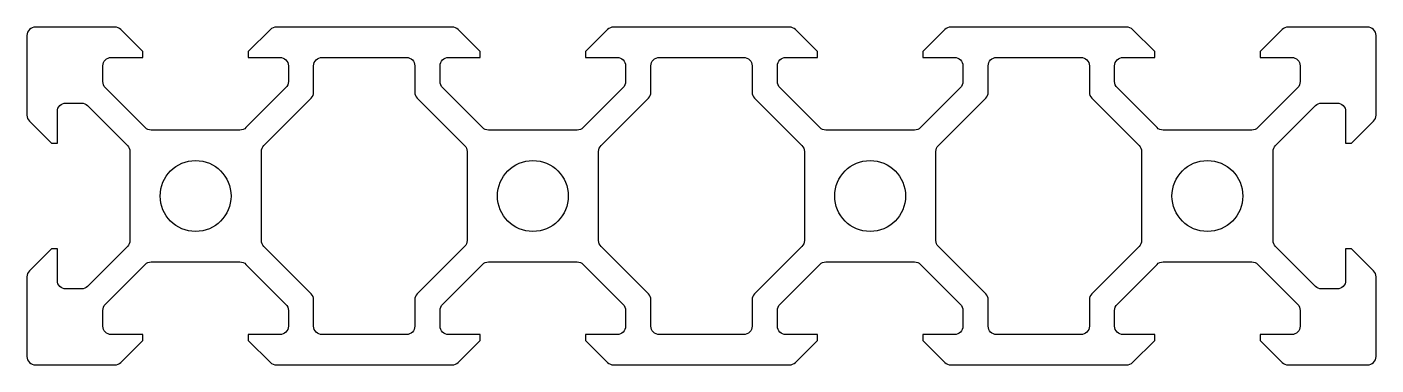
# Model space of a CAD drawing. Header units: millimetres. Extents: x -40 to 40, y -10 to 10.
import ezdxf

# ---------------------------------------------------------------- set-up
doc = ezdxf.new("R2010")
doc.units = ezdxf.units.MM
doc.layers.get('0').update_dxf_attribs({"linetype": 'CONTINUOUS'})

msp = doc.modelspace()

# ---------------------------------------------------------------- linework, layer by layer
for points in [[(-27.368, 3.9), (-32.632, 3.9, -0.198912), (-32.986, 4.046), (-35.354, 6.414, -0.198912), (-35.5, 6.768), (-35.5, 7.7, -0.414214), (-35, 8.2), (-33.125, 8.2), (-33.125, 8.545), (-34.434, 9.854, 0.198912), (-34.787, 10), (-39.5, 10, 0.414214), (-40, 9.5), (-40, 4.787, 0.198912), (-39.854, 4.434), (-38.545, 3.125), (-38.2, 3.125), (-38.2, 5, -0.414214), (-37.7, 5.5), (-36.768, 5.5, -0.198912), (-36.414, 5.354), (-34.046, 2.986, -0.198912), (-33.9, 2.632), (-33.9, -2.632, -0.198912), (-34.046, -2.986), (-36.414, -5.354, -0.198912), (-36.768, -5.5), (-37.7, -5.5, -0.414214), (-38.2, -5), (-38.2, -3.125), (-38.545, -3.125), (-39.854, -4.434, 0.198912), (-40, -4.787), (-40, -9.5, 0.414214), (-39.5, -10), (-34.787, -10, 0.198912), (-34.434, -9.854), (-33.125, -8.545), (-33.125, -8.2), (-35, -8.2, -0.414214), (-35.5, -7.7), (-35.5, -6.768, -0.198912), (-35.354, -6.414), (-32.986, -4.046, -0.198912), (-32.632, -3.9), (-27.368, -3.9, -0.198912), (-27.014, -4.046), (-24.646, -6.414, -0.198912), (-24.5, -6.768), (-24.5, -7.7, -0.414214), (-25, -8.2), (-26.875, -8.2), (-26.875, -8.545), (-25.566, -9.854, 0.198912), (-25.213, -10), (-14.787, -10, 0.198912), (-14.434, -9.854), (-13.125, -8.545), (-13.125, -8.2), (-15, -8.2, -0.414214), (-15.5, -7.7), (-15.5, -6.768, -0.198912), (-15.354, -6.414), (-12.986, -4.046, -0.198912), (-12.632, -3.9), (-7.368, -3.9, -0.198912), (-7.014, -4.046), (-4.646, -6.414, -0.198912), (-4.5, -6.768), (-4.5, -7.7, -0.414214), (-5, -8.2), (-6.875, -8.2), (-6.875, -8.545), (-5.566, -9.854, 0.198912), (-5.213, -10), (5.213, -10, 0.198912), (5.566, -9.854), (6.875, -8.545), (6.875, -8.2), (5, -8.2, -0.414214), (4.5, -7.7), (4.5, -6.768, -0.198912), (4.646, -6.414), (7.014, -4.046, -0.198912), (7.368, -3.9), (12.632, -3.9, -0.198912), (12.986, -4.046), (15.354, -6.414, -0.198912), (15.5, -6.768), (15.5, -7.7, -0.414214), (15, -8.2), (13.125, -8.2), (13.125, -8.545), (14.434, -9.854, 0.198912), (14.787, -10), (25.213, -10, 0.198912), (25.566, -9.854), (26.875, -8.545), (26.875, -8.2), (25, -8.2, -0.414214), (24.5, -7.7), (24.5, -6.768, -0.198912), (24.646, -6.414), (27.014, -4.046, -0.198912), (27.368, -3.9), (32.632, -3.9, -0.198912), (32.986, -4.046), (35.354, -6.414, -0.198912), (35.5, -6.768), (35.5, -7.7, -0.414214), (35, -8.2), (33.125, -8.2), (33.125, -8.545), (34.434, -9.854, 0.198912), (34.787, -10), (39.5, -10, 0.414214), (40, -9.5), (40, -4.787, 0.198912), (39.854, -4.434), (38.545, -3.125), (38.2, -3.125), (38.2, -5, -0.414214), (37.7, -5.5), (36.768, -5.5, -0.198912), (36.414, -5.354), (34.046, -2.986, -0.198912), (33.9, -2.632), (33.9, 2.632, -0.198912), (34.046, 2.986), (36.414, 5.354, -0.198912), (36.768, 5.5), (37.7, 5.5, -0.414214), (38.2, 5), (38.2, 3.125), (38.545, 3.125), (39.854, 4.434, 0.198912), (40, 4.787), (40, 9.5, 0.414214), (39.5, 10), (34.787, 10, 0.198912), (34.434, 9.854), (33.125, 8.545), (33.125, 8.2), (35, 8.2, -0.414214), (35.5, 7.7), (35.5, 6.768, -0.198912), (35.354, 6.414), (32.986, 4.046, -0.198912), (32.632, 3.9), (27.368, 3.9, -0.198912), (27.014, 4.046), (24.646, 6.414, -0.198912), (24.5, 6.768), (24.5, 7.7, -0.414214), (25, 8.2), (26.875, 8.2), (26.875, 8.545), (25.566, 9.854, 0.198912), (25.213, 10), (14.787, 10, 0.198912), (14.434, 9.854), (13.125, 8.545), (13.125, 8.2), (15, 8.2, -0.414214), (15.5, 7.7), (15.5, 6.768, -0.198912), (15.354, 6.414), (12.986, 4.046, -0.198912), (12.632, 3.9), (7.368, 3.9, -0.198912), (7.014, 4.046), (4.646, 6.414, -0.198912), (4.5, 6.768), (4.5, 7.7, -0.414214), (5, 8.2), (6.875, 8.2), (6.875, 8.545), (5.566, 9.854, 0.198912), (5.213, 10), (-5.213, 10, 0.198912), (-5.566, 9.854), (-6.875, 8.545), (-6.875, 8.2), (-5, 8.2, -0.414214), (-4.5, 7.7), (-4.5, 6.768, -0.198912), (-4.646, 6.414), (-7.014, 4.046, -0.198912), (-7.368, 3.9), (-12.632, 3.9, -0.198912), (-12.986, 4.046), (-15.354, 6.414, -0.198912), (-15.5, 6.768), (-15.5, 7.7, -0.414214), (-15, 8.2), (-13.125, 8.2), (-13.125, 8.545), (-14.434, 9.854, 0.198912), (-14.787, 10), (-25.213, 10, 0.198912), (-25.566, 9.854), (-26.875, 8.545), (-26.875, 8.2), (-25, 8.2, -0.414214), (-24.5, 7.7), (-24.5, 6.768, -0.198912), (-24.646, 6.414), (-27.014, 4.046, -0.198912)], [(-27.368, 3.9), (-32.632, 3.9, -0.198912), (-32.986, 4.046), (-35.354, 6.414, -0.198912), (-35.5, 6.768), (-35.5, 7.7, -0.414214), (-35, 8.2), (-33.125, 8.2), (-33.125, 8.545), (-34.434, 9.854, 0.198912), (-34.787, 10), (-39.5, 10, 0.414214), (-40, 9.5), (-40, 4.787, 0.198912), (-39.854, 4.434), (-38.545, 3.125), (-38.2, 3.125), (-38.2, 5, -0.414214), (-37.7, 5.5), (-36.768, 5.5, -0.198912), (-36.414, 5.354), (-34.046, 2.986, -0.198912), (-33.9, 2.632), (-33.9, -2.632, -0.198912), (-34.046, -2.986), (-36.414, -5.354, -0.198912), (-36.768, -5.5), (-37.7, -5.5, -0.414214), (-38.2, -5), (-38.2, -3.125), (-38.545, -3.125), (-39.854, -4.434, 0.198912), (-40, -4.787), (-40, -9.5, 0.414214), (-39.5, -10), (-34.787, -10, 0.198912), (-34.434, -9.854), (-33.125, -8.545), (-33.125, -8.2), (-35, -8.2, -0.414214), (-35.5, -7.7), (-35.5, -6.768, -0.198912), (-35.354, -6.414), (-32.986, -4.046, -0.198912), (-32.632, -3.9), (-27.368, -3.9, -0.198912), (-27.014, -4.046), (-24.646, -6.414, -0.198912), (-24.5, -6.768), (-24.5, -7.7, -0.414214), (-25, -8.2), (-26.875, -8.2), (-26.875, -8.545), (-25.566, -9.854, 0.198912), (-25.213, -10), (-14.787, -10, 0.198912), (-14.434, -9.854), (-13.125, -8.545), (-13.125, -8.2), (-15, -8.2, -0.414214), (-15.5, -7.7), (-15.5, -6.768, -0.198912), (-15.354, -6.414), (-12.986, -4.046, -0.198912), (-12.632, -3.9), (-7.368, -3.9, -0.198912), (-7.014, -4.046), (-4.646, -6.414, -0.198912), (-4.5, -6.768), (-4.5, -7.7, -0.414214), (-5, -8.2), (-6.875, -8.2), (-6.875, -8.545), (-5.566, -9.854, 0.198912), (-5.213, -10), (5.213, -10, 0.198912), (5.566, -9.854), (6.875, -8.545), (6.875, -8.2), (5, -8.2, -0.414214), (4.5, -7.7), (4.5, -6.768, -0.198912), (4.646, -6.414), (7.014, -4.046, -0.198912), (7.368, -3.9), (12.632, -3.9, -0.198912), (12.986, -4.046), (15.354, -6.414, -0.198912), (15.5, -6.768), (15.5, -7.7, -0.414214), (15, -8.2), (13.125, -8.2), (13.125, -8.545), (14.434, -9.854, 0.198912), (14.787, -10), (25.213, -10, 0.198912), (25.566, -9.854), (26.875, -8.545), (26.875, -8.2), (25, -8.2, -0.414214), (24.5, -7.7), (24.5, -6.768, -0.198912), (24.646, -6.414), (27.014, -4.046, -0.198912), (27.368, -3.9), (32.632, -3.9, -0.198912), (32.986, -4.046), (35.354, -6.414, -0.198912), (35.5, -6.768), (35.5, -7.7, -0.414214), (35, -8.2), (33.125, -8.2), (33.125, -8.545), (34.434, -9.854, 0.198912), (34.787, -10), (39.5, -10, 0.414214), (40, -9.5), (40, -4.787, 0.198912), (39.854, -4.434), (38.545, -3.125), (38.2, -3.125), (38.2, -5, -0.414214), (37.7, -5.5), (36.768, -5.5, -0.198912), (36.414, -5.354), (34.046, -2.986, -0.198912), (33.9, -2.632), (33.9, 2.632, -0.198912), (34.046, 2.986), (36.414, 5.354, -0.198912), (36.768, 5.5), (37.7, 5.5, -0.414214), (38.2, 5), (38.2, 3.125), (38.545, 3.125), (39.854, 4.434, 0.198912), (40, 4.787), (40, 9.5, 0.414214), (39.5, 10), (34.787, 10, 0.198912), (34.434, 9.854), (33.125, 8.545), (33.125, 8.2), (35, 8.2, -0.414214), (35.5, 7.7), (35.5, 6.768, -0.198912), (35.354, 6.414), (32.986, 4.046, -0.198912), (32.632, 3.9), (27.368, 3.9, -0.198912), (27.014, 4.046), (24.646, 6.414, -0.198912), (24.5, 6.768), (24.5, 7.7, -0.414214), (25, 8.2), (26.875, 8.2), (26.875, 8.545), (25.566, 9.854, 0.198912), (25.213, 10), (14.787, 10, 0.198912), (14.434, 9.854), (13.125, 8.545), (13.125, 8.2), (15, 8.2, -0.414214), (15.5, 7.7), (15.5, 6.768, -0.198912), (15.354, 6.414), (12.986, 4.046, -0.198912), (12.632, 3.9), (7.368, 3.9, -0.198912), (7.014, 4.046), (4.646, 6.414, -0.198912), (4.5, 6.768), (4.5, 7.7, -0.414214), (5, 8.2), (6.875, 8.2), (6.875, 8.545), (5.566, 9.854, 0.198912), (5.213, 10), (-5.213, 10, 0.198912), (-5.566, 9.854), (-6.875, 8.545), (-6.875, 8.2), (-5, 8.2, -0.414214), (-4.5, 7.7), (-4.5, 6.768, -0.198912), (-4.646, 6.414), (-7.014, 4.046, -0.198912), (-7.368, 3.9), (-12.632, 3.9, -0.198912), (-12.986, 4.046), (-15.354, 6.414, -0.198912), (-15.5, 6.768), (-15.5, 7.7, -0.414214), (-15, 8.2), (-13.125, 8.2), (-13.125, 8.545), (-14.434, 9.854, 0.198912), (-14.787, 10), (-25.213, 10, 0.198912), (-25.566, 9.854), (-26.875, 8.545), (-26.875, 8.2), (-25, 8.2, -0.414214), (-24.5, 7.7), (-24.5, 6.768, -0.198912), (-24.646, 6.414), (-27.014, 4.046, -0.198912)], [(-23, 6.146), (-23, 7.7, -0.414214), (-22.5, 8.2), (-17.5, 8.2, -0.414214), (-17, 7.7), (-17, 6.146, 0.198912), (-16.854, 5.793), (-14.046, 2.986, -0.198912), (-13.9, 2.632), (-13.9, -2.632, -0.198912), (-14.046, -2.986), (-16.854, -5.793, 0.198912), (-17, -6.146), (-17, -7.7, -0.414214), (-17.5, -8.2), (-22.5, -8.2, -0.414214), (-23, -7.7), (-23, -6.146, 0.198912), (-23.146, -5.793), (-25.954, -2.986, -0.198912), (-26.1, -2.632), (-26.1, 2.632, -0.198912), (-25.954, 2.986), (-23.146, 5.793, 0.198912)], [(-23, 6.146), (-23, 7.7, -0.414214), (-22.5, 8.2), (-17.5, 8.2, -0.414214), (-17, 7.7), (-17, 6.146, 0.198912), (-16.854, 5.793), (-14.046, 2.986, -0.198912), (-13.9, 2.632), (-13.9, -2.632, -0.198912), (-14.046, -2.986), (-16.854, -5.793, 0.198912), (-17, -6.146), (-17, -7.7, -0.414214), (-17.5, -8.2), (-22.5, -8.2, -0.414214), (-23, -7.7), (-23, -6.146, 0.198912), (-23.146, -5.793), (-25.954, -2.986, -0.198912), (-26.1, -2.632), (-26.1, 2.632, -0.198912), (-25.954, 2.986), (-23.146, 5.793, 0.198912)], [(-3, 6.146), (-3, 7.7, -0.414214), (-2.5, 8.2), (2.5, 8.2, -0.414214), (3, 7.7), (3, 6.146, 0.198912), (3.146, 5.793), (5.954, 2.986, -0.198912), (6.1, 2.632), (6.1, -2.632, -0.198912), (5.954, -2.986), (3.146, -5.793, 0.198912), (3, -6.146), (3, -7.7, -0.414214), (2.5, -8.2), (-2.5, -8.2, -0.414214), (-3, -7.7), (-3, -6.146, 0.198912), (-3.146, -5.793), (-5.954, -2.986, -0.198912), (-6.1, -2.632), (-6.1, 2.632, -0.198912), (-5.954, 2.986), (-3.146, 5.793, 0.198912)], [(-3, 6.146), (-3, 7.7, -0.414214), (-2.5, 8.2), (2.5, 8.2, -0.414214), (3, 7.7), (3, 6.146, 0.198912), (3.146, 5.793), (5.954, 2.986, -0.198912), (6.1, 2.632), (6.1, -2.632, -0.198912), (5.954, -2.986), (3.146, -5.793, 0.198912), (3, -6.146), (3, -7.7, -0.414214), (2.5, -8.2), (-2.5, -8.2, -0.414214), (-3, -7.7), (-3, -6.146, 0.198912), (-3.146, -5.793), (-5.954, -2.986, -0.198912), (-6.1, -2.632), (-6.1, 2.632, -0.198912), (-5.954, 2.986), (-3.146, 5.793, 0.198912)], [(17, 6.146), (17, 7.7, -0.414214), (17.5, 8.2), (22.5, 8.2, -0.414214), (23, 7.7), (23, 6.146, 0.198912), (23.146, 5.793), (25.954, 2.986, -0.198912), (26.1, 2.632), (26.1, -2.632, -0.198912), (25.954, -2.986), (23.146, -5.793, 0.198912), (23, -6.146), (23, -7.7, -0.414214), (22.5, -8.2), (17.5, -8.2, -0.414214), (17, -7.7), (17, -6.146, 0.198912), (16.854, -5.793), (14.046, -2.986, -0.198912), (13.9, -2.632), (13.9, 2.632, -0.198912), (14.046, 2.986), (16.854, 5.793, 0.198912)], [(17, 6.146), (17, 7.7, -0.414214), (17.5, 8.2), (22.5, 8.2, -0.414214), (23, 7.7), (23, 6.146, 0.198912), (23.146, 5.793), (25.954, 2.986, -0.198912), (26.1, 2.632), (26.1, -2.632, -0.198912), (25.954, -2.986), (23.146, -5.793, 0.198912), (23, -6.146), (23, -7.7, -0.414214), (22.5, -8.2), (17.5, -8.2, -0.414214), (17, -7.7), (17, -6.146, 0.198912), (16.854, -5.793), (14.046, -2.986, -0.198912), (13.9, -2.632), (13.9, 2.632, -0.198912), (14.046, 2.986), (16.854, 5.793, 0.198912)]]:
    msp.add_lwpolyline(points, format="xyb", close=True)
for centre in [(-30, 0), (-30, 0), (-10, 0), (-10, 0), (10, 0), (10, 0), (30, 0), (30, 0)]:
    msp.add_circle(centre, 2.1)

doc.saveas('drawing.dxf')
